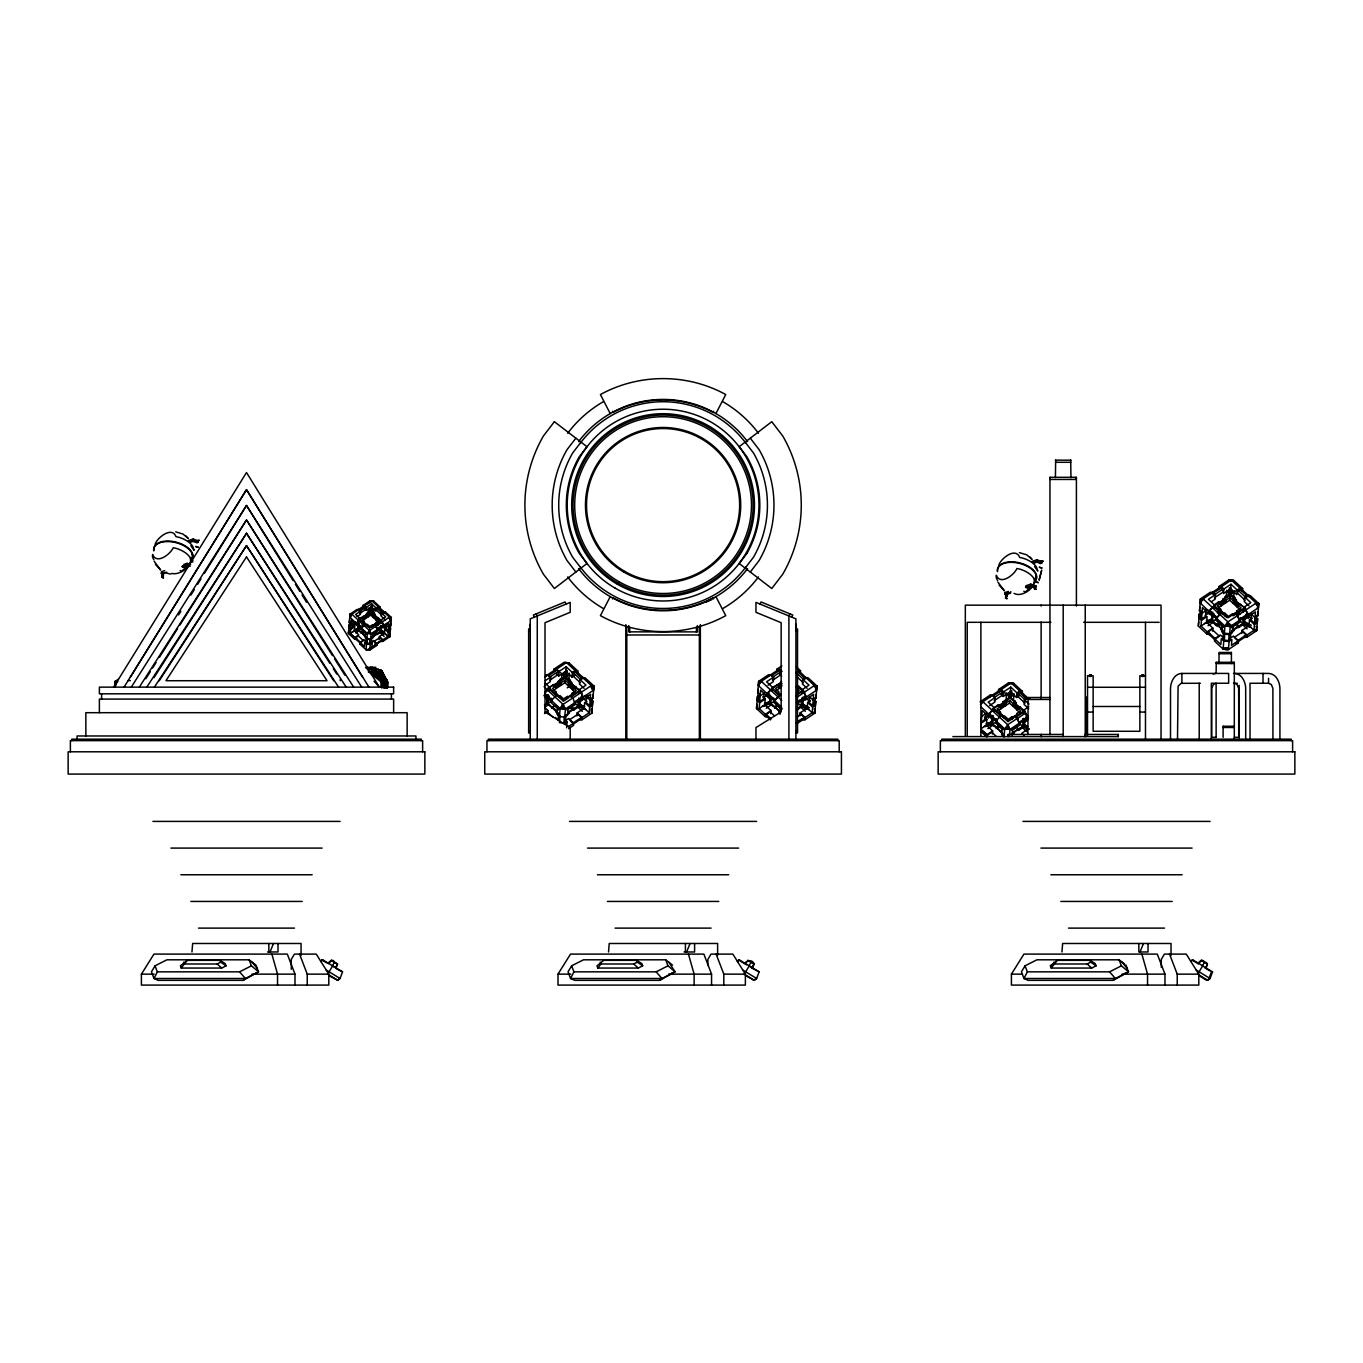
<?xml version="1.0" encoding="UTF-8"?>
<svg xmlns="http://www.w3.org/2000/svg" width="1363" height="1363" viewBox="0 0 1363 1363"><rect width="100%" height="100%" fill="white"/><g stroke="black" fill="none" stroke-linecap="round" stroke-linejoin="round"><path stroke-width="1.5" d="M1041.468 570.893L1039.236 579.411M1041.758 570.041L1039.117 580.417M114.713 687.395L115.173 681.347L118.462 679.149M351.16 623.436L349.149 624.765L348.468 633.454L354.636 639.162L356.51 639.468L351.893 635.175M355.062 621.801L351.058 624.475L349.303 622.84L349.984 614.151L356.97 609.482L358.861 609.482L360.616 611.118L360.377 614.389L357.038 616.604M353.92 621.715L353.545 626.605L350.751 628.479L349.729 627.542L350.189 621.835M354.636 639.162L354.755 637.526L350.359 633.454L350.683 629.365L348.911 627.73L349.149 624.765M350.751 628.479L351.364 620.386L355.76 624.475L358.435 622.687M352.336 624.527L354.67 626.707L354.363 630.779L358.759 634.868L354.755 637.526M355.76 624.475L360.019 618.529L355.624 614.457L360.616 611.118M360.531 643.455L355.249 638.566L358.111 635.754L363.393 640.661L360.599 642.518M361.689 628.479L364.654 624.322L359.389 619.432L356.407 623.572L367.329 633.454L371.094 633.744L378.079 629.076L374.689 624.186M359.355 624.322L358.23 625.072L357.839 629.945L361.314 633.165L363.495 632.585M359.048 610.181L359.883 613.401L365.88 609.414L366.051 607.114L363.495 606.177L357.498 610.181M362.354 633.335L358.895 629.945L358.23 625.072M370.106 642.74L373.428 640.508L376.955 643.779L376.818 645.415L369.833 650.083L367.942 650.083L366.068 649.776L359.917 644.069L360.036 642.433L364.04 639.758L366.971 642.484M362.848 607.114L362.984 605.496L369.969 600.827L371.86 600.827L373.735 601.117L379.885 606.842L379.766 608.477M361.314 633.165L363.631 630.745M362.626 616.468L364.534 619.228L363.682 616.468L358.69 619.092L363.682 616.468M363.41 607.114L363.495 606.177M361.655 632.824L363.274 631.256L361.655 632.824L364.62 635.584L361.689 632.296M362.882 617.388L366.289 614.611L367.737 615.139L364.262 618.666L364.364 617.388M363.887 623.351L363.325 622.499M364.194 623.402L364.347 621.562L361.859 619.262L367.737 615.139M367.737 639.145L364.347 635.005M365.931 615.139L371.009 611.595L375.455 615.889L373.206 617.388L373.343 615.565L370.872 613.265L368.061 615.139L367.908 616.979L365.931 615.139L371.009 611.595L371.435 606.245M366.613 607.114L371.622 603.792L376.018 607.864L375.762 611.135L371.366 607.063L366.374 610.385L366.613 607.114L362.984 605.496M366.289 614.611L367.635 616.417M367.414 640.644L364.756 642.433L364.432 646.505L360.036 642.433M365.437 633.454L365.131 637.526L366.886 639.162L370.651 639.468L372.644 638.123L372.968 634.051M366.834 616.86L367.158 612.771L369.152 611.442M368.283 612.856L368.657 607.966M364.756 642.433L366.511 644.069L366.068 649.776L369.833 650.083L370.259 644.358L372.269 643.029L369.918 640.849M366.886 639.162L367.329 633.454L369.458 630.49L382.202 622.107L383.463 625.736L377.466 629.74L375.183 625.157L381.18 621.17L382.202 622.107M366.886 643.455L367.26 638.566L366.255 637.628L365.88 642.518L366.886 643.455L371.145 642.944L371.52 638.037M369.646 628.445L369.782 626.622L367.311 624.322L366.187 625.072M376.529 619.654L378.147 618.069L374.314 615.173L378.795 620.608L378.641 622.448L370.719 615.105L370.872 613.265M375.046 608.477L371.06 611.135L371.622 603.792M369.986 643.711L370.361 638.804L367.26 638.566M370.651 639.468L371.094 633.744L369.458 630.49L358.23 620.199M372.457 626.571L372.593 624.731L369.782 626.622M373.922 608.375L373.547 613.282L372.525 612.345M377.295 620.165L373.564 616.894L373.666 615.616M372.269 643.029L371.946 647.118L376.955 643.779M374.365 617.456L374.672 613.367L372.917 611.731M372.627 636.3L373.547 635.771L372.167 634.476L377.96 630.711L378.079 629.076M375.183 615.309L373.564 616.894M369.85 639.315L373.871 635.771M376.58 607.966L376.409 610.249L381.674 615.139L381.861 612.856L376.58 607.966L379.272 607.438L384.553 612.345L381.861 612.856M375.83 624.322L375.984 622.482L378.795 620.608M376.171 620.148L377.432 617.558L381.964 620.949M376.154 624.322L376.256 623.044L377.585 625.089M375.541 632.228L376.921 633.522L376.018 634.051M376.307 644.716L373.922 641.496L379.919 637.492L382.304 640.712L374.757 644.716L379.255 641.717M375.115 633.522L377.176 634.425L375.268 631.682M378.42 618.649L378.488 617.729M379.204 608.375L379.272 607.438M379.187 639.775L379.425 636.521L384.434 633.182L384.741 629.093L388.268 632.364L387.944 636.453L382.952 639.775L382.816 641.411L380.941 641.411M380.447 623.453L380.686 620.182L385.695 616.86L381.299 612.771L385.167 611.731L391.334 617.456L390.636 626.128L388.642 627.457M381.299 612.771L381.044 616.042L385.439 620.114M378.25 627.508L380.243 629.348L380.056 631.631L377.244 633.522M381.044 627.031L380.277 628.837L380.481 626.077M381.01 623.453L381.18 621.17M380.924 628.411L381.146 625.651M380.498 626.009L381.504 626.929L381.112 631.802L377.176 634.425M383.906 628.07L384.093 625.089L380.686 620.182M385.048 613.367L385.167 611.731M386.257 624.288L385.882 629.195L388.336 631.478L389.682 628.258L386.291 625.293M388.336 631.478L388.966 623.385L381.367 628.207M389.494 630.711L389.937 625.004M388.745 626.435L390.5 628.07L389.818 636.742L382.816 641.411M544.808 693.307L544.706 694.636L552.151 701.536L552.254 700.207L544.808 693.307L548.897 688.775L556.343 695.692M551.64 698.265L548.471 700.378L548.216 703.615L553.105 708.385L546.733 703.615L547.262 696.732L548.863 695.675M548.028 695.045L547.722 698.929L548.795 696.374L547.381 695.198M547.773 713.616L548.011 710.549L544.91 707.67M549.562 690.598L549.8 687.531L545.149 683.204M545.507 674.77L548.165 674.77L550.652 677.07L550.294 681.67L545.013 685.197M557.246 694.431L551.419 700.497L551.248 702.797L558.574 709.339L556.291 711.571L552.1 707.67L554.383 705.455M553.787 671.431L553.974 669.131L563.839 662.554L566.497 662.554L569.138 662.963L577.81 671.022L577.639 673.339M551.606 708.147L551.708 706.852M553.378 685.896L553.48 684.601L556.36 685.896L556.172 688.485M554.588 671.431L554.69 670.102L556.888 670.102L558.302 671.431L558.063 674.651L549.596 680.29M553.821 685.896L559.869 681.977L560.687 682.727L560.534 684.55L555.78 687.719L555.116 685.163M555.695 694.38L555.883 691.791L552.407 688.554L556.36 685.896M558.251 714.314L555.9 710.753L558.234 712.9M558.131 682.727L558.234 681.432L565.287 677.735L571.659 682.505L571.557 683.8L568.388 685.913L568.592 683.323L565.1 680.086L561.13 682.727L560.926 685.316L558.131 682.727L562.101 680.086M559.103 671.431L566.156 666.728L565.798 671.329L558.745 676.031L559.103 671.431L556.632 669.131L553.974 669.131M559.869 681.977L558.591 682.727L560.534 684.55M557.45 708.556L557.007 714.314L559.477 716.614L564.776 717.023L567.604 715.149L568.047 709.39M558.183 719.613L558.591 714.433L560.023 715.762L559.477 722.663L563.856 723.02L565.475 721.93L566.003 715.03M561.454 679.524L561.846 674.344M559.477 716.614L560.108 708.556L563.106 704.364L581.064 692.557L582.87 697.669L574.402 703.308M574.896 691.961L564.895 682.676L565.1 680.086M563.856 723.02L564.384 716.103L569.223 713.105L569.325 711.81M564.776 717.023L565.406 708.981L563.106 704.364L547.279 689.865M568.865 680.103L569.41 673.203M571.165 682.982L575.305 687.616L571.165 682.982L569.035 683.391L568.882 685.214L573.073 689.099M566.616 727.808L567.059 722.066L564.589 719.749M567.587 712.559L573.636 708.641L571.676 706.835M574.811 675.213L572 677.087L572.358 672.487L566.156 666.728M582.904 677.411L576.941 671.874L573.141 672.606L572.903 675.844L580.348 682.744M572.102 695.692L572.29 693.086L576.259 690.445L572.767 687.208L574.351 686.151L580.723 690.922M572.579 689.797L572.767 687.208M572.545 695.692L572.681 693.869L573.482 694.619L570.313 696.732M573.636 708.641L571.54 708.641M571.097 708.641L573.976 709.936L571.284 706.051L575.254 703.41L578.048 706L574.079 708.641M575.748 687.685L575.85 686.39M576.941 671.874L576.839 673.203L582.802 678.723M565.185 720.857L568.712 718.505L573.67 723.123L573.499 725.423L568.558 728.711M570.484 695.488L572.971 697.788L575.101 704.688L566.923 710.004M576.924 715.933L577.162 712.866L584.216 708.164L584.659 702.422L589.617 707.022L589.174 712.781L582.12 717.483L581.95 719.783L579.292 719.783M578.713 692.915L578.951 689.848L586.005 685.146L579.803 679.387L582.614 677.513L585.255 677.939L593.944 685.998L592.973 698.231L590.162 700.105L585.204 695.505M579.803 679.387L579.445 684.005L584.097 688.315M578.048 706L578.304 702.763L582.751 699.918M573.976 709.936L579.531 706.238L580.076 699.338L578.679 698.043M569.393 719.885L577.861 714.246L581.337 717.483L581.234 718.795L572.767 724.435M590.196 699.918L591.627 701.229L591.355 704.688L589.719 705.761L590.605 694.363L583.551 699.049L581.422 692.148L578.951 689.848M591.355 704.688L591.883 697.771M581.95 719.783L591.815 713.19L592.786 700.957L590.298 698.657M760.298 694.431L757.487 696.306L756.516 708.556L765.205 716.614L767.846 717.023M764.387 693.068L760.162 695.897L757.675 693.58L758.646 681.347L768.511 674.77L771.168 674.77L773.656 677.07L773.298 681.67L767.999 685.197M764.081 693.733L763.672 698.912L759.719 701.536L758.305 700.207L758.833 693.307L760.264 694.636M765.205 716.614L765.376 714.314L759.174 708.556L759.617 702.797L757.147 700.497L757.487 696.306M759.719 701.536L760.605 690.138L766.807 695.897L769.618 694.006M762.786 696.732L765.256 699.032L764.813 704.79L771.015 710.549L770.777 713.616M766.807 695.897L766.977 693.58L772.804 687.531L766.602 681.773L773.656 677.07M774.593 715.95L770.129 711.81L766.176 714.433L766.074 715.762L770.538 719.903M767.812 693.307L775.24 700.207L779.346 695.692L771.901 688.775L767.812 693.307L767.71 694.636L775.138 701.536M779.875 670.102L771.424 675.741L772.855 677.07L772.6 680.29L781.067 674.651L781.306 671.431L777.694 670.102L769.226 675.741M772.565 690.598L772.804 687.531M780.249 694.431L774.423 700.497L774.252 702.797L780.454 708.556L780.011 714.314M776.791 671.431L776.978 669.131L781.902 665.843M774.61 708.147L774.712 706.852L771.219 703.615L770.265 696.732L769.737 703.615L776.109 708.385M777.591 671.431L777.694 670.102M779.295 711.571L775.155 706.937L777.387 705.455L781.578 709.339L779.346 710.822L775.155 706.937M779.176 688.485L779.363 685.896L777.966 684.601L772.31 687.378M778.801 712.048L782.072 708.624M781.135 682.727L781.238 681.432M798.752 687.685L798.854 686.39L797.355 686.151L802.245 690.683L796.691 694.397M799.842 673.203L799.945 671.874L797.781 671.533L796.145 672.606L803.591 679.524L805.209 678.433L797.781 671.533M798.105 704.688L796.742 699.321M799.928 715.933L800.166 712.866L807.22 708.164L807.663 702.422L810.491 700.531M801.717 692.915L801.955 689.848L809.009 685.146L802.807 679.387L805.618 677.513L808.259 677.939L816.948 685.998L815.977 698.231L813.166 700.105L809.435 696.663M802.807 679.387L802.449 684.005L807.1 688.315M809.298 709.748L801.052 706.238L802.739 703.887L802.534 706.238L796.98 709.936L797.082 708.641L801.052 706L801.308 702.763L802.892 701.706L803.08 699.338L801.683 698.043M802.534 706.238L803.08 699.338M797.474 716.512L800.865 714.246L804.34 717.483L804.238 718.795L797.457 723.31M795.873 695.743L802.637 691.228L805.976 696.357L805.857 697.669L797.406 703.308M802.296 719.783L804.954 719.783L805.124 717.483L800.166 712.866M814.631 701.229L814.358 704.688L812.723 705.761L813.609 694.363L806.555 699.049L804.426 692.148L801.955 689.848M809.656 697.362L809.247 702.541L812.723 705.761M805.124 717.483L812.178 712.781L812.621 707.022L807.663 702.422M814.358 704.688L814.887 697.771M804.954 719.783L814.818 713.19L815.79 700.957L815.449 705.148L812.621 707.022M981.019 731.624L986.812 736.991L986.999 734.691L980.798 728.932L981.241 723.174L986.88 719.425L984.393 717.125M985.688 714.11L985.279 719.289L981.343 721.93L982.212 710.515L988.414 716.274M986.88 719.425L986.437 725.184L992.639 730.926L992.4 734.01M988.345 718.182L988.601 713.973L994.411 707.908L988.209 702.149L995.263 697.464L992.775 695.147L990.117 695.147L980.253 701.741L982.91 701.741L992.775 695.147M989.947 697.464L990.117 695.147M987.681 736.139L987.783 734.827L991.736 732.187L996.2 736.327M989.419 713.701L989.317 715.013L996.762 721.93L996.864 720.601L989.419 713.701L993.508 709.169L1000.953 716.069M993.474 716.052L991.889 717.125L991.344 724.009L997.716 728.779M992.639 715.422L992.332 719.323L992.503 717.381M996.234 728.541L996.319 727.246L992.843 724.009L991.889 717.125M994.172 710.975L994.411 707.908M995.263 697.464L994.905 702.064L989.623 705.591M1017.582 718.182L1015.111 715.882L1008.058 720.567L1001.856 714.825L996.029 720.874L995.859 723.174L1002.061 728.932L1001.618 734.691L1004.088 736.991L1004.718 728.932L1007.717 724.758L1017.582 718.182L1019.711 725.082L1012.658 729.784L1012.215 735.543M998.398 691.825L998.585 689.508L1008.45 682.931L1011.107 682.931L1013.748 683.357L1022.437 691.416L1022.25 693.716M997.989 706.29L998.091 704.995L1000.987 706.29L1000.783 708.879M999.198 691.825L999.3 690.496L1001.498 690.496L1002.929 691.825L1002.674 695.045L994.206 700.684M996.779 727.314L1000.902 731.948L996.779 727.314L998.994 725.832L1003.185 729.716M999.863 714.689L999.999 712.883L999.079 713.479L1003.798 718.011M1004.48 702.371L999.726 705.54L1000.391 708.096L1005.144 704.927L1004.48 702.371L992.605 708.811M1000.306 714.757L1000.51 712.168L997.017 708.93L1000.987 706.29M1002.844 701.826L1005.741 703.121L1005.536 705.71L1002.844 701.826L1008.399 698.112L1011.38 698.35L1016.27 702.882L1016.168 704.177L1013.851 702.03M1003.713 691.825L1010.767 687.122L1010.409 691.723L1003.355 696.425L1003.713 691.825L1001.243 689.508L998.585 689.508M1003.253 702.371L1005.144 704.927M1006.064 699.901L1006.593 693L1008.91 695.147M1020.683 713.428L1009.506 703.069L1009.71 700.463L1005.741 703.121M1009.557 735.407L1010.017 729.358L1007.717 724.758L999.028 716.699M1011.942 719.238L1012.147 716.648L1008.177 719.306L1004.684 716.052L1003.1 717.125M1012.999 706.307L1013.203 703.717L1009.71 700.463M1013.476 700.497L1014.021 693.597M1025.351 711.316L1018.979 706.545L1017.377 707.601L1020.87 710.839L1016.9 713.479L1018.297 714.774L1023.852 711.077L1014.549 703.172L1013.51 705.591L1017.684 709.476M1014.771 704.467L1015.077 700.616M1012.198 732.953L1018.246 729.035L1016.287 727.212L1011.533 730.381M1013.936 732.204L1013.833 733.498L1012.334 733.498M1019.439 695.59L1016.611 697.481L1016.968 692.881L1010.767 687.122M1017.769 693L1017.514 696.22L1024.959 703.138L1025.197 699.901L1017.769 693L1021.569 692.268L1028.997 699.168M1016.713 716.069L1016.9 713.479M1017.19 710.191L1017.377 707.601M1017.156 716.069L1017.292 714.263L1012.539 717.432L1013.339 718.182M1018.246 729.035L1013.425 732.953M1017.105 730.329L1018.604 730.329L1018.689 729.035L1015.912 726.445M1019.115 722.373L1019.013 723.702L1027.481 718.062L1024.26 711.622L1015.793 717.262L1019.115 722.373L1027.583 716.734M1020.359 708.079L1020.461 706.784M1021.569 692.268L1021.466 693.597L1027.412 699.117M1023.323 713.309L1023.562 710.242L1028.844 706.716M1029.866 698.316L1027.225 697.907L1024.414 699.781L1024.056 704.381L1028.707 708.709M1018.689 729.035L1022.659 726.377L1022.914 723.14L1027.361 720.294M1023.272 718.557L1022.966 722.441L1024.039 719.885L1023.238 719.136M1023.289 718.437L1024.686 719.732L1024.158 726.615L1018.604 730.329M1209.663 634.562L1207.022 634.136L1198.35 626.077L1199.304 613.844L1202.132 611.953M1201.979 613.418L1199.508 611.118L1200.462 598.868L1210.327 592.292L1212.985 592.292L1215.472 594.592L1215.115 599.192L1211.588 601.543M1206.034 609.534L1205.488 616.434L1201.553 619.075L1200.121 617.746L1200.65 610.828L1202.081 612.157M1207.022 634.136L1207.209 631.836L1201.007 626.077L1201.45 620.318L1198.963 618.018L1199.304 613.844M1201.553 619.075L1202.422 607.659L1208.623 613.418L1211.451 611.527M1212.61 631.137L1212.849 628.07L1206.647 622.312L1207.09 616.57L1201.45 620.318M1208.623 613.418L1208.811 611.118L1214.62 605.053L1208.419 599.294L1215.472 594.592M1215.336 640.184L1207.891 633.284L1207.993 631.955L1211.946 629.331L1219.391 636.231L1215.438 638.872L1207.993 631.955M1209.628 610.828L1217.074 617.746L1221.163 613.214L1213.717 606.314L1209.628 610.828L1209.526 612.157L1216.972 619.075M1216.443 625.685L1216.546 624.39L1213.053 621.153L1212.099 614.253L1211.554 621.153L1216.443 625.685L1219.51 624.867M1205.199 615.36L1208.725 613.009L1213.36 617.2L1213.649 613.316M1214.382 608.119L1214.62 605.053M1223.378 637.85L1220.277 634.988L1214.637 638.736L1214.467 641.036L1223.139 649.095L1225.78 649.521L1228.455 649.521L1238.32 642.944L1238.49 640.644L1233.532 636.044L1230.005 638.378M1239.376 614.287L1237.502 611.391L1228.267 617.712L1222.066 611.953L1216.239 618.018L1216.069 620.318L1222.27 626.077L1221.827 631.836L1224.298 634.136L1229.596 634.562L1232.425 632.671L1232.868 626.929L1229.153 623.47M1218.607 588.952L1218.795 586.652L1228.659 580.076L1231.317 580.076L1233.958 580.502L1242.647 588.56L1242.46 590.861M1218.198 603.434L1218.301 602.139L1219.8 602.139L1221.197 603.434L1220.992 606.024M1216.989 624.458L1218.147 625.396L1219.204 622.976L1216.989 624.458L1222.338 629.28L1211.554 621.153L1211.741 618.785M1217.909 612.566L1220.209 610.011L1220.072 611.834L1222.867 614.423M1224.707 599.516L1218.709 602.685L1220.737 603.434L1220.601 605.24L1225.354 602.071L1224.707 599.516L1214.246 605.836L1219.118 610.368L1220.72 609.312L1217.227 606.075L1221.197 603.434M1220.515 611.902L1220.72 609.312M1223.139 588.952L1214.672 594.592L1211.06 593.263L1219.51 587.623L1223.139 588.952L1222.884 592.172L1214.416 597.812M1223.071 631.836L1220.72 628.275L1223.906 626.162M1222.952 600.248L1223.054 598.953L1230.108 595.256L1236.48 600.027L1236.377 601.322L1232.885 598.084M1223.923 588.952L1223.582 593.552L1230.619 588.867L1230.976 584.25L1223.923 588.952L1221.452 586.652L1218.795 586.652M1221.112 629.093L1223.395 626.861L1219.204 622.976M1223.275 633.693L1222.884 638.872L1224.315 640.184L1228.676 640.542L1230.295 639.451L1230.84 632.551M1224.707 615.786L1224.894 613.197L1223.31 614.253M1225.746 602.838L1225.95 600.248L1223.054 598.953M1226.802 590.145L1226.274 597.045L1227.893 595.972M1214.637 638.736L1220.839 644.495L1221.282 638.736L1223.77 641.036L1223.139 649.095L1228.455 649.521L1229.068 641.462L1231.896 639.588L1231.436 645.346L1238.49 640.644M1224.298 634.136L1224.928 626.077L1227.927 621.903L1245.884 610.079L1247.69 615.207L1239.223 620.846M1224.315 640.184L1224.843 633.284L1229.205 633.642L1228.676 640.542M1240.892 610.573L1229.716 600.197L1229.92 597.607L1225.95 600.248M1230.005 596.824L1230.278 593.365L1227.961 591.218M1229.596 634.562L1230.227 626.503L1227.927 621.903L1219.238 613.844M1233.208 603.434L1233.413 600.844L1229.92 597.607M1234.231 590.724L1233.685 597.641L1232.271 596.312M1233.856 600.913L1233.719 602.736L1237.894 606.62L1238.047 604.814L1233.856 600.913L1234.776 600.316L1245.561 608.443L1239.188 603.673L1237.604 604.729L1237.4 607.336M1236.514 624.356L1238.456 626.162L1232.408 630.081L1233.702 629.348L1231.743 627.525L1239.921 622.227L1237.791 615.309L1235.321 613.009M1231.266 632.483L1234.145 629.348L1231.351 626.759M1230.976 584.25L1237.178 590.009L1236.82 594.609L1230.619 588.867M1237.979 590.145L1245.407 597.045L1249.207 596.312L1241.778 589.412L1237.979 590.145L1237.723 593.365L1245.169 600.265M1236.923 613.214L1237.127 610.624L1241.08 607.983L1237.604 604.729M1237.365 613.214L1237.502 611.391M1238.456 626.162L1237.161 626.912M1237.314 627.457L1238.814 627.457L1238.916 626.162L1236.122 623.572M1241.676 590.724L1241.778 589.412M1241.761 633.471L1242 630.405L1249.036 625.702L1249.479 619.944L1252.307 618.069M1243.414 611.987L1243.772 607.37L1250.825 602.667L1244.623 596.926L1247.435 595.035L1250.075 595.461L1258.765 603.519L1257.793 615.752L1254.982 617.643L1251.268 614.185M1244.623 596.926L1244.266 601.526L1248.917 605.836M1238.916 626.162L1242.869 623.521L1243.124 620.284L1240.33 617.695M1237.587 641.973L1246.055 636.334L1246.157 635.005L1242.681 631.785L1234.231 637.424L1237.689 640.644L1246.157 635.005M1244.112 637.305L1246.77 637.305L1246.958 635.005L1242 630.405M1248.304 618.478L1248.559 614.287L1243.772 607.37M1251.473 614.883L1251.081 620.063L1254.556 623.3L1256.175 622.21L1256.447 618.768M1246.958 635.005L1253.994 630.302L1254.454 624.544L1249.479 619.944M1254.556 623.3L1255.425 611.885L1248.372 616.587L1245.901 614.287M1256.175 622.21L1256.703 615.309M370.242 600.844L373.462 601.1M370.089 611.595L370.378 608.017M368.01 649.265L373.189 646.573M371.792 601.628L364.858 605.496M371.912 611.748L372.338 606.382M564.009 677.735L564.452 672.078M571.557 683.8L565.287 677.735L565.884 670.187M566.565 677.939L567.161 670.392M1008.739 684.073L1008.841 682.948M1008.62 698.129L1009.063 692.455M1016.27 702.882L1009.898 698.112L1010.494 690.564M1011.022 684.073L1011.107 682.948L1001.243 689.508M1011.176 698.333L1011.772 690.768M1223.531 649.146L1223.616 648.021L1228.148 648.379L1228.063 649.504L1225.797 649.504L1225.882 648.379M1229.051 580.093L1228.949 581.217L1231.232 581.217L1231.317 580.093L1221.452 586.652M1228.83 595.273L1229.426 587.709M1236.48 600.027L1230.108 595.256L1230.721 587.709M1231.385 595.478L1231.828 589.804M1233.481 581.575L1233.583 580.451M115.003 685.129L115.293 681.551L115.889 685.589M348.724 630.49L348.468 633.454L350.342 633.744M349.303 622.84L349.541 619.875M355.896 622.84L349.746 617.115L349.984 614.151L351.858 614.151L358.861 609.482M349.729 627.542L351.092 624.322M350.478 617.166L350.052 614.304L350.478 617.166L351.671 614.304M354.397 629.689L358.009 628.445L357.907 629.876L352.472 631.751M381.248 630.132L381.112 631.802L373.513 636.3M381.504 626.929L380.243 629.348M390.84 619.347L390.057 617.763M389.75 636.606L389.324 633.727L389.75 636.606L387.501 636.265L389.545 636.231L389.648 634.8L388.625 636.231M390.5 628.07L390.261 631.035L388.268 632.364M390.636 626.128L390.891 623.164M384.093 625.089L391.079 620.421L391.334 617.456L389.46 617.149L383.293 611.442M546.733 703.615L546.921 701.264M547.074 699.083L547.262 696.732M546.802 703.512L546.972 701.502M579.275 701.451L578.628 698.759M586.294 709.748L579.479 706.119L579.735 703.887M579.888 701.706L580.076 699.338M592.564 690.07L593.791 686.168L590.588 686.134L592.564 690.07L593.501 689.746L591.542 685.81M591.423 712.474L591.576 710.464M591.815 713.19L592.155 709.016M592.786 700.957L592.445 705.148L589.617 707.022M592.973 698.231L593.314 694.057M583.739 696.749L593.604 690.172L593.944 685.998L591.303 685.572L582.614 677.513M756.857 704.364L756.516 708.556L759.157 708.981M757.675 693.58L758.015 689.405M766.977 693.58L758.305 685.521L758.646 681.347L761.304 681.347L771.168 674.77M756.959 704.79L756.669 708.368L757.607 708.044M757.044 707.908L757.198 705.881M758.305 700.207L758.578 696.766L760.196 695.692M769.925 701.264L769.737 703.615L773.656 706.119M802.279 701.451L802.432 699.509M814.58 710.464L814.427 712.474L813.149 712.474M813.592 686.134L816.795 686.168L815.551 690.07M814.818 713.19L815.159 709.016M815.977 698.231L816.318 694.057M806.726 696.749L816.607 690.172L816.948 685.998L814.307 685.572L799.945 671.874M991.531 721.657L991.344 724.009L995.263 726.513M1024.686 719.732L1024.158 726.615L1022.659 726.615M1199.508 611.118L1199.832 606.927M1208.811 611.118L1200.121 603.059L1200.462 598.868L1203.12 598.868L1212.985 592.292M1198.35 626.077L1198.69 621.903M1200.582 599.073L1201.178 603.128L1200.582 599.073L1203.733 599.55M1200.121 617.746L1200.394 614.287L1207.618 609.653M1212.559 616.451L1213.615 613.912M1244.095 618.972L1244.249 617.03M1244.555 621.409L1244.368 623.76L1238.814 627.457M1244.709 619.228L1244.896 616.877L1244.368 623.76L1242.869 623.76M1256.243 629.996L1256.413 627.985M1256.976 626.537L1256.652 630.728L1246.77 637.305M1257.793 615.752L1258.134 611.578M1248.559 614.287L1258.424 607.694L1258.765 603.519L1256.124 603.093L1247.435 595.035M369.458 630.558L367.618 633.318L370.821 633.574M560.5 708.368L565.032 708.726L560.5 708.368L563.089 704.467M561.539 707.908L562.987 705.881L564.095 708.113L561.539 707.908L561.795 704.978M1007.717 724.86L1009.642 729.12L1005.11 728.762L1009.642 729.12M1225.32 625.89L1229.869 626.264L1225.32 625.89L1227.927 621.988M155.195 545.081L155.399 543.411C158.295 536.852 172.079 526.322 176.014 536.681L179.013 537.329A19.985 10.921 14.1 0 1 192.66 546.171L194.091 550.311L190.82 545.745M998.926 565.866L999.13 564.197C1002.026 557.637 1015.81 547.108 1019.745 557.467L1022.744 558.097A19.985 10.921 14.1 0 1 1036.374 566.957L1037.822 571.08L1034.551 566.531M162.112 576.583L163.526 574.709L162.112 576.583L161.413 571.727L164.684 570.654M190.224 566.19L186.697 564.895L181.79 566.497L182.608 567.178L183 565.628M186.697 564.895L187.089 563.345L190.616 564.64M189.559 541.622L192.83 540.549L193.222 539.015L198.504 540.958L197.09 542.832L193.154 541.384L190.207 542.355M193.154 541.384L193.546 539.85M1010.852 591.576L1010.477 593.126L1006.047 594.558L1006.439 593.024L1007.24 595.478L1005.826 597.369L1005.127 592.496L1008.399 591.44M1005.826 597.369L1007.24 595.478M1030.82 584.131L1025.913 585.732L1025.521 587.283L1030.428 585.681L1030.82 584.131L1036.101 586.073L1035.71 587.623L1030.752 586.516L1026.339 587.947M1033.273 562.408L1036.544 561.335L1036.936 559.784L1042.235 561.726L1040.821 563.618L1036.885 562.169L1033.938 563.123M1030.752 586.516L1031.144 584.966L1036.101 586.073M1034.687 587.964L1035.079 586.414M371.162 672.981L372.048 670.647L383.531 679.916L383.054 681.585L371.162 672.981L372.048 670.647M385.201 681.585L380.311 672.3L380.771 670.647L385.678 679.916L385.201 681.585L386.445 681.517M381.674 672.981L382.134 671.329L387.654 681.79L387.654 687.02M381.708 681.517L382.168 679.847L371.622 671.329M381.861 681.585L383.531 679.916M386.172 681.517L386.615 679.916M386.411 681.585L386.922 679.847L385.678 679.916M334.548 962.159L337.513 963.982L336.031 968.054L332.385 965.822L334.548 962.159C331.09 955.616 324.258 969.587 331.533 960.353M754.08 963.982L752.12 968.054L754.08 963.982C750.638 955.293 740.348 967.934 748.1 960.353M1207.499 963.982C1202.149 974.375 1211.247 961.835 1204.551 962.159C1201.093 955.616 1194.261 969.587 1201.519 960.353M382.185 671.601L381.64 672.606L382.185 671.601L379.033 669.795L378.215 671.005L382.918 672.828M320.595 961.017L322.69 959.808L342.539 971.836L340.069 978.498L337.854 980.355L328.807 975.55M737.162 961.017L739.257 959.808L759.106 971.836L756.652 978.498L754.421 980.355L745.374 975.55M1204.551 962.159L1202.387 965.822L1212.525 971.836L1210.071 978.498L1206.783 980.355L1198.793 975.55M336.065 966.691L337.513 963.982M1209.577 976.828L1211.52 971.836L1212.525 971.836M612.498 598.919L612.975 597.761C643.847 614.406 682.318 614.406 713.19 597.761L713.667 598.919M713.667 411.285L713.19 412.444C682.318 395.798 643.847 395.798 612.975 412.444L612.498 411.285M760.077 604.082L761.082 601.952L792.772 615.037L791.784 617.149M789.893 613.844L788.904 615.974L788.904 738.78M371.128 669.727L371.52 668.926L372.389 673.595M368.981 671.789L368.572 670.153M155.058 965.822L157.341 971.836L154.002 978.498L158.244 980.355L243.227 980.355L258.51 971.802L255.971 965.123L249.139 959.808L166.899 959.808L155.058 965.822L151.463 971.802L154.002 978.498L245.374 978.498L258.51 971.802L251.422 965.822L249.139 959.808M672.555 965.123L665.706 959.808L583.483 959.808L571.642 965.822L573.925 971.836L570.569 978.498L574.828 980.355L659.794 980.355L675.094 971.802L668.875 962.278M1124.748 964.186L1119.125 959.808L1036.902 959.808L1025.061 965.822L1027.344 971.836L1023.988 978.498L1028.247 980.355L1113.213 980.355L1128.513 971.802L1125.974 965.123M190.428 562.715L192.319 559.017A20.002 10.938 14.1 0 0 174.515 542.321A20.002 10.938 14.1 0 0 153.712 550.873M1034.159 583.483L1036.05 579.803A20.002 10.938 14.1 0 0 1018.246 563.089A20.002 10.938 14.1 0 0 997.443 571.642M372.457 667.325L372.457 668.603L369.867 668.603L370.378 667.325M371.775 667.325L371.247 668.347L373.513 668.347M273.486 943.486L270.027 951.97M690.07 943.486L686.611 951.97M1143.489 943.486L1140.03 951.97M610.232 596.619L600.419 615.65C639.008 636.913 687.156 636.913 725.746 615.65L715.916 596.619M715.916 413.585L725.746 394.554C687.156 373.292 639.008 373.292 600.419 394.554L610.232 413.585M373.087 668.926L367.363 669.727M751.115 962.159L748.969 965.822L752.615 968.054M380.703 670.698L380.158 671.601L378.318 670.596L381.81 672.606M332.691 965.822L327.682 974.136L337.854 980.355M749.275 965.822L744.266 974.136M571.642 965.822L568.03 971.802L570.569 978.498L661.941 978.498L675.094 971.802L667.989 965.822L665.706 959.808M1025.061 965.822L1021.449 971.802L1023.988 978.498L1115.36 978.498L1128.513 971.802L1121.408 965.822L1119.125 959.808M379.97 671.601L380.907 670.136L382.407 671.329L381.947 672.981L380.311 672.3M113.623 687.156L246.499 472.518L379.391 687.156M130.371 677.224L246.499 489.658L368.964 687.156M124.033 687.156L246.499 489.658L362.626 677.224M178.621 614.9L180.853 611.288M190.922 595.069L194.279 589.651M197.635 584.25L200.991 578.832M204.348 573.431L246.499 505.434L361.723 687.156M371.026 670.988L369.884 672.828L380.976 681.79L387.416 682.182M387.654 681.79L387.143 688.128M291.29 969.28L291.29 959.399L294.425 954.1L316.267 954.1L328.807 974.136L328.807 985.091L141.411 985.091L141.411 974.136L153.951 954.1L287.303 954.1L294.987 974.136L294.987 985.091M707.874 965.328L707.874 959.399L710.992 954.1L732.851 954.1L745.374 974.136L745.374 985.091L557.995 985.091L557.995 974.136L570.518 954.1L703.87 954.1L711.554 974.136L711.554 985.091M1161.293 967.304L1161.293 959.399L1164.411 954.1L1186.27 954.1L1198.793 974.136L1198.793 985.091L1011.414 985.091L1011.414 974.136L1023.937 954.1L1157.289 954.1L1164.973 974.136L1164.973 985.091M131.291 687.156L246.499 505.452L293.13 580.638M145.807 678.757L150.356 671.601M152.622 668.023L156.012 662.674M159.42 657.307L177.548 628.701M179.814 625.14L246.499 519.967L332.487 655.569M139.316 687.156L246.516 519.967L353.699 687.156M153.985 677.65L246.499 533.325L346.287 687.276M146.71 687.276L246.499 533.325M154.326 687.276L246.499 545.609L338.671 687.276M349.746 617.115L351.858 614.151L358.026 619.875M362.013 623.981L364.347 621.562M361.178 627.73L365.301 623.436L369.697 627.525L376.256 623.044M544.979 692.2L549.8 687.531M758.305 685.521L761.304 681.347L769.976 689.405M980.491 704.467L981.939 702.456M980.917 704.518L982.91 701.741L991.6 709.782M1006.15 728.285L1007.598 726.275L1008.705 728.489M1200.292 602.65L1202.848 599.073M1200.121 603.059L1203.12 598.868L1211.809 606.927M1217.432 612.72L1219.118 610.368M184.789 963.59L187.208 960.353L220.022 960.353L225.236 963.59L226.088 965.822L221.692 968.054L181.245 968.054L180.393 965.822L187.208 960.353M1057.211 960.353L1054.792 963.59L1050.396 965.822L1051.248 968.054L1091.695 968.054L1096.091 965.822L1095.239 963.59L1090.025 960.353L1057.211 960.353L1050.396 965.822M181.245 968.054L184.329 963.982L217.143 963.982L220.704 962.159L226.088 965.822M597.829 968.054L600.913 963.982L633.727 963.982L637.288 962.159L642.672 965.822L638.276 968.054L597.829 968.054L596.977 965.822L603.792 960.353L636.606 960.353L641.82 963.59L642.672 965.822M1051.248 968.054L1054.332 963.982L1087.146 963.982L1090.707 962.159L1096.091 965.822M575.868 438.17L567.042 449.654A110.88 110.88 0 0 0 567.042 560.551L575.868 572.034M580.996 442.123L572.699 452.925A104.355 104.355 0 0 0 572.699 557.28L580.996 568.081M745.169 568.081L753.449 557.28A104.355 104.355 0 0 0 753.449 452.925L745.169 442.123M750.297 572.034L759.106 560.551A110.88 110.88 0 0 0 759.106 449.654L750.297 438.17M321.021 961.699L322.69 959.808M737.604 961.699L739.257 959.808M1191.023 961.699L1192.676 959.808L1202.694 965.822L1197.685 974.136L1207.839 980.355M1190.581 961.017L1192.676 959.808M376.682 668.926L374.45 669.727L378.215 668.926L380.107 673.595L376.852 673.595L375.694 668.926M180.12 570.467L181.245 571.387L188.145 565.969M1023.852 591.252L1024.976 592.172L1031.859 586.754M1008.978 592.36L1007.836 592.496M753.364 980.355L756.652 978.498L742.835 970.081M1206.783 980.355L1210.071 978.498L1196.254 970.081M243.227 980.355L245.374 978.498L239.581 971.836L157.341 971.836M659.794 980.355L661.941 978.498L656.165 971.836L573.925 971.836M1113.213 980.355L1115.36 978.498L1109.584 971.836L1027.344 971.836M369.134 670.596L369.049 671.942L368.692 671.005M358.912 610.13L365.045 606.177M360.053 611.118L366.051 607.114M376.018 607.864L379.885 606.842M367.175 614.611L362.916 616.86M352.506 626.401L355.845 624.186L359.355 627.457L350.359 633.454M361.723 621.102L370.719 615.105M356.339 625.157L359.338 623.164M350.683 629.365L354.67 626.707M373.343 615.565L375.524 614.969M360.701 626.111L359.116 627.15L359.338 624.39L358.554 626.622L359.304 624.816L358.299 623.981M359.082 627.662L361.331 626.162L361.042 629.365L366.238 633.999L364.671 635.056M355.181 631.273L361.161 628.445L366.443 633.352M366.306 625.242L363.989 622.056M355.777 632.943L359.099 630.711M370.957 627.406L380.907 620.778M382.458 621.818L389.46 617.149L391.079 620.421M377.551 628.803L383.548 624.799M372.082 633.795L378.079 629.808L383.548 633.522M371.06 637.645L376.921 633.522M388.711 626.571L389.869 625.804M376.392 643.779L382.39 639.775M546.222 675.741L554.69 670.102M544.876 676.968L548.165 674.77M556.632 669.131L566.497 662.554L575.169 670.613L577.81 671.022M556.888 670.102L548.42 675.741L549.851 677.07L558.302 671.431M545.353 680.597L550.652 677.07M559.852 679.387L562.68 677.513M553.48 684.601L547.926 688.315L558.643 681.977M566.769 676.15L569.581 674.276M572.358 672.487L575.169 670.613M558.234 681.432L565.287 677.735M555.917 685.896L560.687 682.727M555.883 687.497L559.409 685.146M553.514 690.257L564.895 682.676M547.977 694.619L544.604 696.868L548.471 700.378M555.883 691.791L554.298 692.847L549.408 688.315M568.592 683.323L571.659 682.505M567.195 687.872L570.007 685.998L570.467 680.239L567.979 677.939M558.489 696.732L560.074 695.675L563.566 698.912L567.536 696.272L568.933 697.566L563.379 701.264L559.716 697.873M551.402 701.502L544.433 704.978M558.66 696.987L559.563 696.374M575.356 686.867L573.227 687.276L569.035 683.391M544.979 707.039L548.505 704.688M545.2 712.423L548.011 710.549M572.681 693.869L563.447 700.19L555.388 692.489L554.468 693.103L557.263 695.692M544.484 713.548L547.125 711.81L553.071 717.33M581.422 692.148L591.303 685.572L593.604 690.172M574.505 701.996L582.972 696.357M575.271 702.388L565.406 708.981L560.108 708.556L551.419 700.497M567.332 708.692L570.501 706.579M568.814 712.559L576.651 707.158M564.248 723.94L567.059 722.066M581.337 717.483L572.869 723.123L570.552 720.959M568.388 726.632L573.67 723.123M772.855 677.07L781.306 671.431M776.876 685.163L781.646 681.977L778.409 684.839M777.966 684.601L772.412 688.315L777.302 692.847L778.886 691.791L775.394 688.554L779.363 685.896M781.289 683.033L778.12 685.163L778.92 685.896L782.089 683.783M763.382 697.839L766.909 695.488L771.526 699.679L773.758 698.197M778.784 687.719L781.953 685.606M776.518 690.257L781.544 686.901M759.617 702.797L765.256 699.032M759.174 708.556L770.112 701.264M774.405 701.502L763.791 706.221M796.213 687.276L797.134 686.679M766.227 708.215L771.509 704.688M796.622 692.217L799.263 690.445L796.946 688.298M774.712 706.852L777.881 704.739L775.564 702.575M765.376 714.314L771.015 710.549M804.426 692.148L814.307 685.572L816.607 690.172M797.304 697.072L804.068 692.557M797.508 701.996L805.976 696.357M798.65 721.061L802.04 718.795M795.873 723.123L804.34 717.483M990.85 696.135L999.3 690.496M1001.498 690.496L993.031 696.135L994.462 697.464L1002.929 691.825M993.917 707.772L998.091 704.995M981.769 716.274L985.994 713.462M1009.966 697.481L1014.191 694.653M1016.968 692.881L1019.797 690.99L1022.437 691.416M1004.344 701.826L1009.898 698.112M1002.742 703.121L1006.712 700.463M1000.527 706.29L1005.298 703.121M984.989 718.216L988.516 715.882L993.474 720.482M998.142 710.651L1009.506 703.069M1000.51 712.168L998.909 713.224L994.036 708.692M1013.203 703.717L1014.788 702.644M980.798 728.932L996.268 718.659M1025.197 699.901L1026.833 698.827L1019.388 691.91M992.843 724.009L996.012 721.896L1002.998 728.37M1003.27 717.381L1004.19 716.768L999.999 712.883M987.834 728.609L993.116 725.082M996.319 727.246L999.505 725.133M986.999 734.691L992.639 730.926M998.858 727.655L996.711 728.063M1014.924 717.125L1018.093 714.996L1017.292 714.263M1017.224 718.574L1025.675 712.934M1212.644 593.467L1221.708 587.623M1019.882 722.782L1010.017 729.358L1004.718 728.932L996.029 720.874M1011.942 729.086L1019.865 723.787L1022.659 726.377M1024.039 721.862L1028.264 719.051M1018.485 729.392L1021.262 727.552M1224.69 596.926L1227.501 595.035M1214.126 604.916L1218.301 602.139M1028.826 728.558L1021.773 733.26L1024.26 735.56M1235.815 590.861L1230.176 594.609L1226.461 591.167M1237.178 590.009L1240.006 588.135L1242.647 588.56M1224.553 598.953L1230.108 595.256M1220.737 603.434L1225.507 600.248M1220.72 605.019L1224.23 602.667M1218.352 607.779L1229.716 600.197M1209.424 614.389L1212.797 612.14M1233.413 600.844L1234.997 599.788M1213.36 617.2L1215.575 615.718M1201.007 626.077L1206.647 622.312M1208.402 621.136L1211.928 618.785M1213.053 621.153L1216.222 619.023L1220.413 622.925M1223.48 614.509L1224.4 613.912L1220.209 610.011M1238.047 604.814L1240.177 604.388M1208.044 625.753L1213.343 622.227M1216.546 624.39L1219.715 622.278M1207.209 631.836L1212.849 628.07M1237.127 610.624L1238.507 611.919L1244.061 608.205M1232.953 615.855L1238.32 612.14M1246.259 609.67L1256.124 603.093L1258.424 607.694M1247.792 613.878L1239.325 619.518L1236.002 614.389L1244.47 608.75L1245.884 610.079M1240.091 619.926L1230.227 626.503L1224.928 626.077L1216.239 618.018M1232.152 626.23L1238.49 621.988M1243.124 620.284L1247.588 617.439M1231.505 631.103L1234.145 629.348M1233.634 630.081L1241.472 624.68M1254.454 624.544L1257.265 622.67L1257.606 618.478L1256.652 630.728L1253.977 630.728M239.581 971.836L251.422 965.822M656.165 971.836L667.989 965.822M1109.584 971.836L1121.408 965.822M706.034 602.071L711.759 599.703M388.949 617.558L390.346 620.352M764.507 703.376L769.976 701.502M815.841 686.509L816.795 686.168M762.513 706.017L769.805 703.512M1255.408 603.673L1258.611 603.707L1257.385 607.608L1258.322 607.285L1256.362 603.332M1206.323 620.915L1211.792 619.023L1211.639 621.051L1204.33 623.555M1207.431 623.13L1212.9 621.255M986.113 723.77L991.583 721.896M984.12 726.411L992.69 724.111L985.398 726.615M188.315 540.617L193.222 539.015M197.482 541.281L198.504 540.958M183.818 564.418L187.089 563.345M184.482 565.151L187.43 564.18L187.038 565.73L182.608 567.178M161.021 573.261L166.746 572.341L162.316 573.789L163.134 576.242M1032.03 561.386L1036.936 559.784M1041.196 562.067L1042.235 561.726M1004.752 594.047L1010.477 593.126M1213.002 673.952L1215.898 673.424M1200.411 683.255L1181.125 683.323L1178.075 686.185L1177.496 740.296M192.984 560.789L191.962 561.266L192.813 562.152M1055.422 460.166L1070.943 460.166M1055.644 462.296L1070.722 462.296M366 614.219L368.061 615.139M350.257 614.662L351.177 614.662M358.69 619.092L368.487 627.219M1050.873 622.312L967.236 622.312L967.236 735.747M1083.704 622.312L1159.129 622.312M530.258 624.152L530.258 627.44M795.907 624.152L795.907 627.44M530.258 628.922L528.64 628.922L528.64 732.953L530.258 732.953M795.907 628.922L797.508 628.922L797.508 732.953L795.907 732.953M1232.544 630.643L1234.043 630.643M528.64 630.865L530.258 630.865M795.907 630.865L797.508 630.865M626.793 634.971L699.372 634.971M1243.857 636.334L1246.055 636.334M372.729 636.691L373.803 636.691M380.754 640.712L382.304 640.712M1235.662 642.944L1238.32 642.944M374.944 645.415L376.818 645.415M1231.419 663.542L1231.419 652.468L1219.016 652.468L1219.016 663.542M1219.135 653.712L1231.317 653.712L1231.317 652.468M1216.12 662.299L1234.316 662.299L1234.316 739.104M565.219 662.622L566.497 662.622M1216.239 663.542L1234.197 663.542L1234.197 662.299M365.574 667.325L375.932 667.325M366.187 668.347L369.867 668.347M367.465 668.926L373.854 668.926L375.012 673.595M776.978 669.131L779.636 669.131L782.106 671.431M368.266 671.942L375.012 671.942M376.852 671.942L380.107 671.942M1233.498 673.424L1268.783 673.424C1276.364 673.816 1280.027 682.437 1279.925 689.099L1279.925 739.206M1145.482 675.758L1139.86 675.758L1139.86 731.284L1093.143 731.284L1093.143 675.758L1087.521 675.758L1087.521 735.424M128.122 680.563L130.371 680.563M1233.498 683.255L1237.246 683.255M1272.94 740.296L1272.889 688.349L1271.304 684.482L1268.561 683.255L1250.024 683.255L1250.024 740.126M1087.521 687.276L1145.482 687.276M547.977 688.417L549.255 688.417M1027.889 697.515L1049.953 697.515M1028.111 699.458L1049.953 699.458M980.372 701.928L983.524 702.405M578.048 706.238L579.531 706.238M1093.143 706.494L1139.86 706.494M1087.521 712.065L1093.143 712.065M1139.86 712.065L1145.482 712.065M567.724 713.105L569.223 713.105M1234.316 726.258L1223.105 726.258L1223.105 737.315M1223.105 727.484L1234.316 727.484M528.64 730.994L530.258 730.994M795.907 730.994L797.508 730.994M1063.191 734.453L1008.024 734.453L1008.024 736.599M952.873 736.599L1118.341 736.599L1118.341 734.453L1085.016 734.453L1085.016 736.599M1216.12 737.315L1211.741 737.315L1211.792 688.349L1213.377 684.482L1216.12 683.255L1216.12 737.162M1234.316 737.315L1238.711 737.315L1238.66 688.349L1237.076 684.482L1234.316 683.255M152.912 821.412L340.086 821.412M569.495 821.412L756.669 821.412M1022.914 821.412L1210.088 821.412M170.937 848.093L322.06 848.093M587.521 848.093L738.644 848.093M1040.94 848.093L1192.063 848.093M180.853 874.756L312.161 874.756M597.42 874.756L728.728 874.756M1050.839 874.756L1182.147 874.756M190.82 901.437L302.177 901.437M607.404 901.437L718.761 901.437M1060.823 901.437L1172.18 901.437M198.504 928.118L294.493 928.118M615.088 928.118L711.077 928.118M1068.507 928.118L1164.496 928.118M191.962 951.97L192.66 943.486L301.053 943.486L301.053 955.429M267.523 951.97L278.018 951.97L278.018 943.486M608.528 951.97L609.227 943.486L717.62 943.486L717.62 955.429M684.09 951.97L694.602 951.97L694.602 943.486M1061.947 951.97L1062.646 943.486L1171.038 943.486L1171.038 955.429M342.539 971.836L336.508 968.82M759.106 971.836L751.422 967.832M141.411 974.136L154.172 974.136M252.019 974.136L294.987 974.136M299.553 954.1L307.237 974.136L328.807 974.136M557.995 974.136L570.756 974.136M668.603 974.136L711.554 974.136M716.12 954.1L723.804 974.136L745.374 974.136M1011.414 974.136L1022.046 974.136M1122.022 974.136L1164.973 974.136M1169.539 954.1L1177.223 974.136L1198.793 974.136M338.944 978.498L340.069 978.498L326.268 970.081M1228.659 580.076L1233.958 580.502M1228.608 595.256L1231.59 595.495M1223.77 641.036L1229.068 641.462M1225.133 648.141L1228.148 648.379M369.969 600.827L373.735 601.117M369.935 611.595L372.065 611.766M1008.45 682.931L1013.748 683.357M366.511 644.069L370.259 644.358M564.214 662.571L568.746 662.929M563.839 662.554L569.138 662.963M1234.554 673.424C1242.136 673.816 1245.799 682.437 1245.697 689.099L1245.697 738.49M198.402 540.77L199.288 540.174L197.754 540.481M1244.198 608.358L1245.475 608.545M1220.618 629.57L1222.117 629.808M1207.891 633.284L1210.071 633.642M798.173 670.613L800.814 671.022L796.486 667.001M364.279 635.925L367.635 638.242M355.249 638.566L356.799 638.804M775.104 707.67L776.331 707.874M359.917 644.069L361.774 644.358M590.588 686.134L593.416 686.645L593.263 688.656L592.155 686.441M555.797 712.048L557.28 712.287M171.704 573.38C179.643 575.748 194.006 565.611 189.866 557.228A19.985 10.921 14.1 0 0 176.236 548.386L173.237 547.739C170.324 554.298 156.541 564.827 152.622 554.468L152.417 556.138A19.985 10.921 14.1 0 0 153.917 559.784M1019.456 552.645L1026.731 554.843L1032.115 559.392M175.725 531.86L183.017 534.075L188.401 538.606M167.07 573.295L170.835 574.096M1036.544 561.335L1041.843 563.277M1030.428 585.681L1035.71 587.623M192.83 540.549L198.112 542.491M1255.936 626.469L1256.822 626.946M1244.47 621.63L1251.285 625.259M1251.132 627.287L1243.022 623.641L1249.837 627.287M1255.647 630.047L1256.533 630.524M1027.668 726.309L1024.243 724.503L1024.09 726.513L1029.201 729.239M1022.812 726.513L1027.923 729.239M814.12 708.947L815.006 709.424M761.031 681.551L761.917 682.028M802.637 704.109L809.469 707.738M758.748 681.551L759.344 685.589L758.458 685.129M813.83 712.525L814.716 713.002M801.205 706.119L806.317 708.845M592.002 709.424L591.116 708.947L591.712 713.002M579.633 704.109L584.761 706.835M578.202 706.119L583.313 708.845M384.57 632.108L381.18 630.302L381.061 631.733L386.155 634.425M1014.038 593.348C1022.08 598.153 1037.737 586.601 1033.597 578.014A19.985 10.921 14.1 0 0 1019.95 569.155L1016.951 568.524C1014.055 575.084 1000.272 585.613 996.336 575.254L996.149 576.924A19.985 10.921 14.1 0 0 997.648 580.57M1207.107 963.982L1201.127 960.353M1204.841 967.832L1209.85 970.831M382.032 671.601L379.187 669.795L378.386 671.005L383.293 679.95L373.513 668.892M753.688 963.982L747.708 960.353M337.104 963.982L331.124 960.353M1193.307 960.813L1198.23 963.811M739.888 960.813L746.447 964.817M745.374 974.818L754.421 980.355M321.668 959.808L326.592 962.823M375.779 674.838L382.117 679.95L372.338 668.892M371.588 672.3L379.783 678.927M1035.045 578.355L1036.17 579.292L1035.965 576.276M1034.926 578.866L1036.05 579.803M1028.06 588.663L1029.184 589.583M191.331 557.569L192.456 558.506L192.149 553.991M191.195 558.097L192.319 559.017M184.329 567.877L185.453 568.797M368.436 670.698L369.509 671.601M1087.146 963.982L1091.695 968.054M633.727 963.982L638.276 968.054M217.143 963.982L221.692 968.054M1231.317 580.076L1240.006 588.135M1239.597 589.055L1247.622 596.261M1232.799 595.461L1235.287 597.761M1234.776 600.316L1238.95 604.201M1234.844 603.519L1237.945 606.399M1251.575 619.058L1248.474 616.178L1243.175 619.586L1241.233 617.763M1244.385 621.375L1253.994 630.302M1233.754 615.088L1232.356 613.793L1228.387 616.434L1224.894 613.197M1240.091 620.932L1242.869 623.521M1242.477 624.544L1247.128 628.871M1219.289 610.624L1226.973 617.66M1212.099 607.387L1219.544 614.287M1220.72 628.275L1223.054 630.439M1011.107 682.931L1019.797 690.99M1024.414 699.781L1029.065 704.092M1010.409 691.723L1016.611 697.481M1005.008 692.881L1008.722 696.323M1023.562 710.242L1028.349 717.142L1028.162 719.443L1025.692 717.142M1014.549 703.172L1019.916 707.993L1017.837 707.67L1013.646 703.785M1014.634 706.375L1017.735 709.254M1000.885 694.125L1003.355 696.425M1024.175 724.247L1027.276 727.126M1012.147 716.648L1013.544 717.943L1007.99 721.657L1004.327 718.25M1022.267 727.399L1026.918 731.727M991.889 710.242L999.335 717.159M981.36 707.261L988.601 713.973M1002.844 733.294L1000.51 731.13L1002.861 734.691M982.229 730.704L986.556 734.725M802.824 675.963L805.806 678.723M797.389 677.224L803.335 682.744M798.854 686.39L803.727 690.922M809.758 701.536L806.657 698.657L801.359 702.047L799.399 700.241M779.278 673.731L781.749 676.031M804.068 696.749L806.555 699.049M802.79 697.14L805.754 699.918M802.568 703.853L812.178 712.781M798.258 703.41L801.052 706M800.66 707.022L805.312 711.333M781.169 695.079L778.392 692.489L777.472 693.103L780.266 695.692M770.282 689.865L781.766 700.343M774.423 700.497L781.663 707.21M767.59 696.868L769.908 699.015M766.176 714.433L771.219 718.863M574.777 671.533L582.205 678.433L580.587 679.524L573.141 672.606M565.798 671.329L572 677.087M589.106 697.788L586.789 695.641L586.26 702.541L589.719 705.761M560.397 672.487L565.355 677.087M574.351 686.151L579.241 690.683L573.687 694.397L572.29 693.086M581.064 692.557L579.633 691.228L571.182 696.868L572.613 698.197M569.938 682.778L574.13 686.679M586.754 701.536L583.654 698.657L578.014 702.422L582.665 706.733M556.274 673.731L558.745 676.031M581.081 696.749L583.551 699.049M559.733 681.432L561.13 682.727M584.216 708.164L589.174 712.781M577.656 707.022L582.308 711.333M577.162 712.866L582.12 717.483M554.997 693.733L559.171 697.617M544.093 686.713L546.972 689.405M555.593 705.387L558.37 707.976M543.905 695.488L548.539 699.679M553.327 707.874L556.121 710.464M552.151 706.937L556.343 710.822M555.457 717.449L558.557 720.328M371.86 600.827L378.011 606.535M377.738 607.199L384.485 613.282M368.709 608.954L371.06 611.135M371.009 611.595L374.467 614.815M377.432 617.558L380.89 620.949M374.314 615.173L378.113 618.598M384.025 626.435L386.973 629.161M364.023 608.205L366.374 610.385M375.984 622.482L377.892 625.242M378.897 627.559L380.277 628.837M381.504 630.456L387.944 636.453M372.593 624.731L373.445 625.821M379.783 632.364L384.179 636.453M379.425 636.521L382.952 639.775M356.476 622.635L361.757 627.542M350.121 622.635L351.126 623.572M355.317 637.628L360.752 642.484M997.852 582.035L1004.378 590.775L1002.367 588.612M155.399 564.35L160.647 570.007L154.138 561.249M1029.644 556.734L1031.655 558.915M999.13 585.136L1001.907 588.117M185.913 535.949L187.941 538.129M374.041 681.244L379.578 687.259M1122.294 962.278L1127.303 968.633M252.308 962.278L257.317 968.633M246.516 533.325L329.88 663.355M333.322 668.705L336.746 674.072M334.736 659.13L344.924 675.179M295.379 584.25L299.843 591.457M302.075 595.069L306.556 602.276M382.645 672.828L387.382 681.79L387.416 688.128M1238.507 611.919L1239.819 614.509M1227.893 622.312L1229.869 626.264M563.072 704.79L565.032 708.726M358.009 628.445L358.793 630.03M566.071 604.082L565.083 601.952L533.393 615.037L534.381 617.149M536.255 613.844L537.261 615.974L537.261 738.78M1125.054 973.114L1125.446 974.136M1090.025 960.353L1090.707 962.159M1053.65 962.159L1054.332 963.982M671.635 973.114L672.027 974.136M636.606 960.353L637.288 962.159M600.214 962.159L600.913 963.982M220.022 960.353L220.704 962.159M183.647 962.159L184.329 963.982M1005.127 592.496L1006.848 597.028M1141.87 954.1L1147.544 974.136L1147.544 985.091M688.451 954.1L694.125 974.136L694.125 985.091M271.867 954.1L277.541 974.136L277.541 985.091M1292.618 751.797L1292.618 740.637L940.368 740.637L940.368 751.797M1291.238 740.637L1291.238 739.172L941.765 739.172L941.765 740.637M1268.561 678.331L1268.561 683.255M1263.024 673.424L1263.024 683.255M1239.137 685.35L1239.137 737.86M1234.197 726.258L1234.197 727.484M1223.224 726.258L1223.224 727.484M1216.239 662.299L1216.12 673.424M1211.315 739.956L1211.315 683.255L1228.642 683.255L1228.642 673.424L1181.653 673.424C1174.071 673.816 1170.408 682.437 1170.51 689.099L1170.51 739.206M1199.219 683.255L1199.219 740.126M1181.891 673.424L1181.891 683.255M1177.223 974.136L1177.223 985.091M1161.037 739.922L1161.037 605.155L965.328 605.155L965.328 735.713M1148.021 943.486L1148.021 951.97L1138.838 951.97L1138.838 943.486M1145.482 622.312L1145.482 740.348M1118.12 734.453L1118.12 736.599M1086.481 697.311L1086.481 734.691M1086.26 697.311L1086.26 699.458M1085.238 605.155L1085.238 736.599M1076.412 606.092L1076.412 477.306L1049.953 477.306L1049.953 734.691M1076.208 477.306L1076.208 479.452L1050.174 479.452L1050.174 477.306M1070.722 460.166L1070.943 477.731M1063.191 605.155L1063.191 736.599M1055.644 460.166L1055.422 477.51M1041.349 734.453L1041.349 736.599M1041.128 605.155L1041.128 606.092M1041.128 622.039L1041.128 698.538M1041.128 734.453L1041.128 736.599M1028.111 697.515L1027.889 734.538M1008.245 734.453L1008.245 736.599M980.883 622.312L980.883 736.122M839.199 751.797L839.199 740.637L486.949 740.637L486.949 751.797M837.819 740.637L837.819 739.172L488.346 739.172L488.346 740.637M795.907 738.797L795.907 618.853L755.954 602.378L755.954 612.311L781.152 622.704L781.152 711.929L755.954 727.569L755.954 739.155M723.804 974.136L723.804 985.091M700.361 624.646L700.361 739.24M699.372 627.133L699.372 739.7M697.413 625.583L697.413 631.887L628.752 631.853L628.752 625.583M696.425 627.525L696.425 632.313M685.419 943.486L685.419 951.97M629.723 627.525L629.723 632.313M626.793 627.133L626.793 739.7M625.804 624.646L625.804 739.24M570.194 739.155L570.194 727.569L545.013 711.929L545.013 622.704L570.194 612.311L570.194 602.378L530.258 618.853L530.258 738.797M422.632 751.797L422.632 740.637L70.382 740.637L70.382 751.797M421.235 740.637L421.235 739.172L71.762 739.172L71.762 740.637M415.936 740.143L415.936 735.969L77.061 735.969L77.061 740.143M407.145 735.969L407.145 712.696L85.852 712.696L85.852 735.969M393.634 712.696L393.634 699.083L99.38 699.083L99.38 712.696M391.402 693.818L391.402 699.083M386.683 687.242L386.683 683.374L382.952 683.374L382.952 687.242M386.411 683.374L386.376 687.242M386.257 688.162L386.257 684.243L384.008 684.243L384.008 688.162M385.933 684.243L385.933 688.162M384.315 684.243L384.315 688.162M383.259 683.374L383.259 687.242M381.896 682.182L381.896 688.128M380.976 681.79L380.976 687.02M378.539 672.896L378.539 676.73M371.06 667.325L371.247 668.603M340.188 679.421L340.188 680.716M333.696 680.716L246.499 545.609L159.301 680.716M307.237 974.136L307.237 985.091M268.835 943.486L268.835 951.97M101.595 693.818L101.595 699.083M997.58 571.131A20.002 10.938 14.1 0 1 1018.382 562.578A20.002 10.938 14.1 0 1 1036.17 579.292M758.458 576.975A119.433 119.433 0 0 1 722.799 608.528M603.366 608.528A119.433 119.433 0 0 1 567.69 576.975M567.69 433.23A119.433 119.433 0 0 1 603.366 401.676M722.799 401.676A119.433 119.433 0 0 1 758.458 433.23M747.571 568.592A105.684 105.684 0 0 1 578.594 568.592M578.594 441.629A105.684 105.684 0 0 1 747.571 441.629M745.731 567.195A103.384 103.384 0 0 1 580.434 567.195M580.434 443.009A103.384 103.384 0 0 1 745.731 443.009M153.849 550.345A20.002 10.938 14.1 0 1 174.651 541.793A20.002 10.938 14.1 0 1 192.456 558.506M115.173 681.347L114.833 685.521L117.831 681.347L115.173 681.347M115.582 682.062L115.412 684.09L116.86 682.062L115.582 682.062M348.775 630.779L348.57 633.318L348.775 630.779M348.962 631.563L349.746 633.131L348.962 631.563M357.975 628.275L357.839 629.945L358.895 630.115L357.975 628.275M390.057 633.778L389.818 636.742L387.944 636.742L390.057 633.778M759.038 682.062L758.884 684.09L760.315 682.062L759.038 682.062M816.42 686.645L816.267 688.656L815.159 686.441L816.42 686.645M1200.871 599.601L1200.701 601.611L1202.149 599.601L1200.871 599.601M1258.253 604.167L1258.083 606.177L1256.976 603.962L1258.253 604.167M381.419 670.409L380.021 670.357L381.419 670.409M161.686 577.282L163.492 577.81L161.686 577.282M195.693 546.495L198.163 547.21L195.693 546.495M1005.4 598.067L1007.172 598.715L1005.519 597.965M1041.298 560.721L1043.104 561.232L1041.298 560.721M1039.424 567.281L1041.877 567.979L1039.424 567.281M1035.744 581.882L1038.214 582.597L1035.744 581.882M1034.261 588.663L1036.084 589.191L1034.261 588.663M246.499 556.922L165.945 680.716L327.052 680.716L246.499 556.922M369.373 631.563L368.351 632.994L370.157 633.131L369.373 631.563M1227.807 623.419L1226.359 625.43L1228.915 625.634L1227.807 623.419M554.383 421.695L543.411 436.007A138.191 138.191 0 0 0 543.411 574.198L554.383 588.509L586.993 563.498L579.292 553.48A96.739 96.739 0 0 1 579.292 456.724L586.993 446.706L554.383 421.695M746.856 553.48L739.172 563.498L771.782 588.509L782.754 574.198A138.191 138.191 0 0 0 782.754 436.007L771.782 421.695L739.172 446.706L746.856 456.724A96.739 96.739 0 0 1 746.856 553.48M1091.133 674.736L1089.531 674.736L1089.531 676.423L1091.133 676.423L1091.133 674.736M1143.472 674.736L1141.87 674.736L1141.87 676.423L1143.472 676.423L1143.472 674.736M393.634 687.139L99.38 687.139L99.38 693.818L393.634 693.818L393.634 687.139M424.847 751.797L68.15 751.797L68.15 774.082L424.847 774.082L424.847 751.797M841.431 751.797L484.734 751.797L484.734 774.082L841.431 774.082L841.431 751.797M1294.85 751.797L938.153 751.797L938.153 774.082L1294.85 774.082L1294.85 751.797M618.887 581.66A88.408 88.408 0 0 0 751.473 505.111A88.408 88.408 0 0 0 618.887 428.544A88.408 88.408 0 0 0 618.887 581.66M624.271 572.324A77.623 77.623 0 0 0 740.705 505.111A77.623 77.623 0 0 0 624.271 437.881A77.623 77.623 0 0 0 624.271 572.324M624.799 571.404A76.567 76.567 0 0 0 739.649 505.111A76.567 76.567 0 0 0 624.799 438.801A76.567 76.567 0 0 0 624.799 571.404M615.139 588.135A95.887 95.887 0 0 0 758.97 505.111A95.887 95.887 0 0 0 615.139 422.07A95.887 95.887 0 0 0 615.139 588.135M617.388 584.25A91.389 91.389 0 0 0 754.472 505.111A91.389 91.389 0 0 0 617.388 425.955A91.389 91.389 0 0 0 617.388 584.25M618.052 583.091A90.06 90.06 0 0 0 753.143 505.111A90.06 90.06 0 0 0 618.052 427.113A90.06 90.06 0 0 0 618.052 583.091"/></g></svg>
